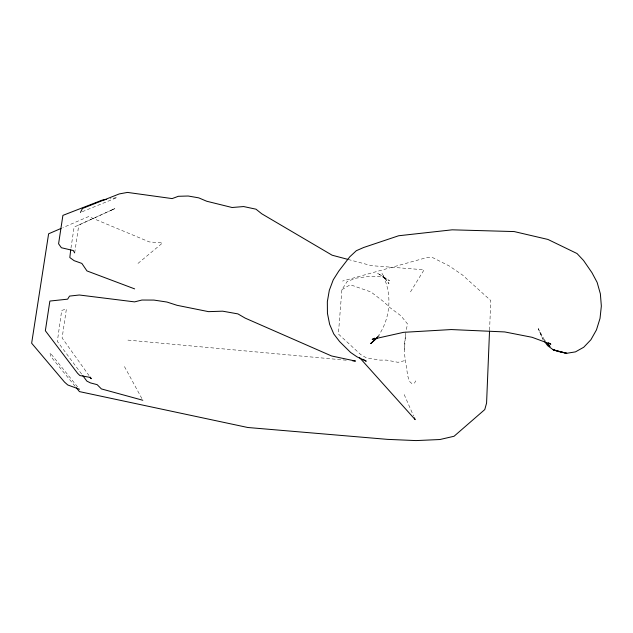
<?xml version="1.0" encoding="UTF-8"?>
<svg xmlns="http://www.w3.org/2000/svg" width="633" height="633" viewBox="0 0 633 633"><rect width="100%" height="100%" fill="white"/><g stroke="black" fill="none" stroke-linecap="round" stroke-linejoin="round"><path stroke-width="0.47" stroke-dasharray="3.17 2.37" d="M489.57 330.125L490.789 300.556L462.391 274.936L449.232 265.939L432.782 257.663L427.829 257.275L342.564 281.052M384.959 277.855L377.308 273.076L389.501 280.72C380.006 273.662 367.14 276.835 356.316 278.101L347.224 281.424L341.883 289.692L338.394 334.002L360.739 354.583L366.301 357.811L379.998 360.114L386.352 360.09L398.038 362.305L405.381 360.454M405.5 335.53L404.645 342.461L404.653 349.281M70.983 248.081L74.101 227.105L114.905 208.581L110.783 210.441M74.686 252.868L78.793 225.039L114.905 208.581M414.417 383.171L415.794 380.86M377.632 336.819C390.759 318.826 392.737 293.221 381.984 273.622L389.002 283.687L383.693 277.088M410.5 291.876L424.102 269.793L371.563 265.67L349.036 259.696M137.994 263.423L162.554 242.945L149.309 241.909L88.612 216.557L62.833 227.666M341.883 289.692L350.255 284.723L370.993 291.979L383.946 301.909L389.833 307.535L400.982 315.827L407.628 324.056L406.251 329.476A135.81 105.711 -68.5 0 0 405.903 332.072M377.102 337.009L379.555 335.83M82.243 211.723L117.279 197.433L110.229 198.873M127.929 340.111L346.67 360.248M543.336 339.747L545.836 341.227M411.885 383.582L409.575 381.517L407.739 375.962L404.661 355.279A135.81 105.711 -68.5 0 1 405.8 332.934M544.515 340.095L538.295 328.741L542.948 339.335L538.295 328.741M75.121 386.304L50.403 355.983L50.062 352.755L78.856 388.48M81.649 374.095L57.35 341.401L61.702 310.447L66.402 308.944L62.113 337.982L88.976 375.511M124.464 366.586L141.863 398.529M404.202 394.604L413.602 416.047"/><path stroke-width="0.95" d="M489.531 331.114L486.579 403.071L484.775 409.575L454.051 436.264L439.895 439.524L416.071 440.584L387.467 439.365L247.78 427.497L79.449 391.605L76.356 387.815M70.698 249.988L69.82 257.552L74.108 260.661L81.855 263.423L86.958 270.924L134.647 288.885M80.446 212.459L82.44 208.479L119.257 193.927L127.478 192.416L172.136 198.588L178.364 196.293L188.215 196.016L198.722 197.852L206.682 201.231L232.066 207.505L243.634 206.556L256.001 209.191L261.745 213.788L332.151 255.218L348.103 259.443M376.936 337.5L370.677 343.624L377.331 337.777M374.649 338.18L372.196 339.359L403.648 332.325L451.234 329.556L504.746 331.937L532.084 337.294L550.837 344.194L548.336 342.714M61.061 228.434L48.614 233.799L31.65 343.213L64.534 382.103L67.786 384.983L79.465 389.24M106.7 199.411L102.293 200.083L62.904 215.378L58.584 243.784L61.377 247.74L73.293 250.518L74.686 252.868M352.549 360.794L355.493 361.063L331.581 355.975L245.169 318.114L237.905 313.889L222.618 311.175L208.542 311.65L177.018 305.304L166.977 302.052L153.946 300.082L141.919 300.034L134.568 301.886L79.331 295.002L69.535 296.094L67.644 299.164L49.872 301.055L45.354 330.735L77.598 373.32L79.877 375.535L90.139 377.395L91.263 378.708L90.123 377.11M560.142 351.687L566.662 353.301L575.452 351.877L583.729 347.248L590.905 339.739L596.468 329.88L600.029 318.375L601.35 306.055L600.361 293.783L597.141 282.397L591.95 272.673L583.515 260.44L577.011 253.524L547.925 239.44L514.178 231.567L452.152 229.826L398.64 235.761L363.619 247.511L356.332 250.708L349.772 256.808L338.797 271.059L333.235 279.849L329.318 290.294L327.34 301.696L327.435 313.288L329.627 324.294L333.773 333.947L339.612 341.567L350.603 352.462L356.965 356.806L366.238 361.221L362.946 359.251M142.805 400.254L101.383 388.915L97.165 384.658L90.487 382.918L86.856 381.106L82.812 375.654M559.216 351.457L553.179 349.772L547.624 345.634L544.704 341.701M546.002 342.421L550.006 346.441L548.17 344.328M359.473 357.51L415.169 419.616L414.386 417.835M566.662 353.301L557.974 351.442L553.179 349.772L566.662 353.301"/></g></svg>
